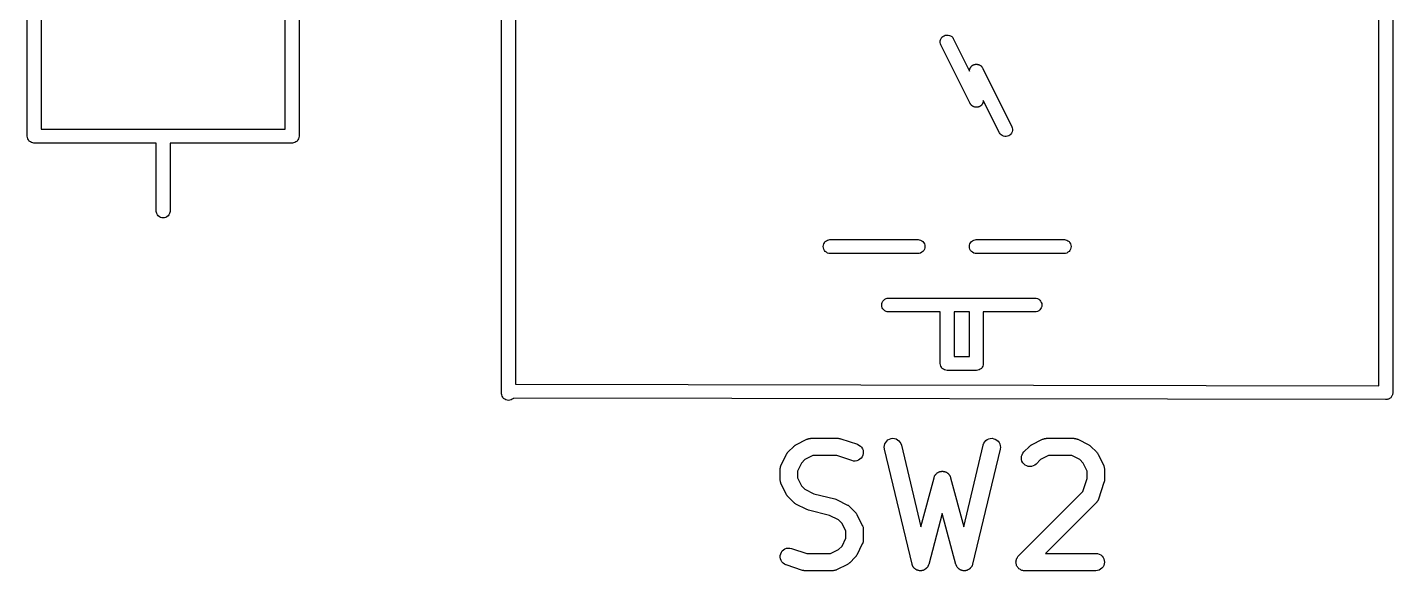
# Model space of a CAD drawing. Extents: x 88 to 197, y -105 to -93.
# Drawn here: x 100.51 to 112.37, y -105.17 to -100.45 of the extents above; entities that cross this region are included whole.
import ezdxf

# ---------------------------------------------------------------- set-up
doc = ezdxf.new("R2010")
doc.units = 0
doc.layers.add('BLACK', color=7, linetype='CONTINUOUS')

msp = doc.modelspace()

# ---------------------------------------------------------------- linework, layer by layer
at = {"layer": 'BLACK', "linetype": 'CONTINUOUS'}
for p, q in [((104.63, -103.612), (104.63, -95.2501)), ((104.75, -95.305), (104.75, -103.555)), ((112.37, -95.2499), (112.37, -103.626)), ((112.25, -103.569), (112.25, -95.4981)), ((100.51, -101.397), (100.51, -98.0029)), ((100.63, -98.06), (100.63, -101.34)), ((102.75, -101.34), (102.75, -98.06)), ((102.87, -98.0029), (102.87, -101.397)), ((108.44, -100.573), (108.443, -100.562)), ((108.443, -100.562), (108.448, -100.551)), ((108.448, -100.551), (108.454, -100.541)), ((108.454, -100.541), (108.463, -100.533)), ((108.463, -100.533), (108.473, -100.527)), ((108.473, -100.527), (108.484, -100.523)), ((108.484, -100.523), (108.496, -100.521)), ((108.496, -100.521), (108.508, -100.521)), ((108.508, -100.521), (108.519, -100.524)), ((108.519, -100.524), (108.53, -100.529)), ((108.53, -100.529), (108.54, -100.535)), ((108.54, -100.535), (108.548, -100.544)), ((108.548, -100.544), (108.552, -100.552)), ((108.552, -100.552), (108.694, -100.835)), ((108.44, -100.585), (108.44, -100.573)), ((108.442, -100.597), (108.44, -100.585)), ((108.445, -100.605), (108.442, -100.597)), ((108.698, -101.111), (108.445, -100.605)), ((108.698, -100.812), (108.7, -100.809)), ((108.7, -100.809), (108.702, -100.805)), ((108.702, -100.805), (108.703, -100.803)), ((108.703, -100.803), (108.704, -100.802)), ((108.704, -100.802), (108.706, -100.799)), ((108.706, -100.799), (108.708, -100.795)), ((108.708, -100.795), (108.71, -100.794)), ((108.71, -100.794), (108.711, -100.792)), ((108.711, -100.792), (108.714, -100.79)), ((108.714, -100.79), (108.717, -100.787)), ((108.717, -100.787), (108.719, -100.786)), ((108.719, -100.786), (108.721, -100.785)), ((108.721, -100.785), (108.724, -100.783)), ((108.724, -100.783), (108.727, -100.781)), ((108.727, -100.781), (108.729, -100.78)), ((108.729, -100.78), (108.731, -100.779)), ((108.731, -100.779), (108.735, -100.778)), ((108.735, -100.778), (108.738, -100.777)), ((108.738, -100.777), (108.74, -100.776)), ((108.74, -100.776), (108.742, -100.776)), ((108.742, -100.776), (108.746, -100.775)), ((108.746, -100.775), (108.75, -100.775)), ((108.75, -100.775), (108.752, -100.775)), ((108.752, -100.775), (108.754, -100.775)), ((108.754, -100.775), (108.758, -100.775)), ((108.758, -100.775), (108.762, -100.775)), ((108.762, -100.775), (108.764, -100.776)), ((108.764, -100.776), (108.766, -100.776)), ((108.766, -100.776), (108.769, -100.777)), ((108.769, -100.777), (108.773, -100.778)), ((108.773, -100.778), (108.775, -100.779)), ((108.775, -100.779), (108.777, -100.779)), ((108.777, -100.779), (108.78, -100.781)), ((108.78, -100.781), (108.784, -100.783)), ((108.784, -100.783), (108.786, -100.784)), ((108.786, -100.784), (108.787, -100.785)), ((108.787, -100.785), (108.79, -100.787)), ((108.79, -100.787), (108.794, -100.789)), ((108.794, -100.789), (108.795, -100.791)), ((108.795, -100.791), (108.797, -100.792)), ((108.797, -100.792), (108.799, -100.795)), ((108.799, -100.795), (108.802, -100.798)), ((108.802, -100.798), (108.803, -100.8)), ((108.803, -100.8), (108.804, -100.802)), ((108.804, -100.802), (108.806, -100.805)), ((108.806, -100.805), (108.806, -100.806)), ((108.806, -100.806), (108.807, -100.807)), ((108.807, -100.807), (108.81, -100.812)), ((108.694, -100.827), (108.695, -100.825)), ((108.694, -100.831), (108.694, -100.827)), ((108.694, -100.832), (108.694, -100.831)), ((108.694, -100.834), (108.694, -100.832)), ((108.694, -100.835), (108.694, -100.834)), ((108.695, -100.823), (108.696, -100.82)), ((108.695, -100.825), (108.695, -100.823)), ((108.696, -100.82), (108.697, -100.816)), ((108.697, -100.816), (108.698, -100.814)), ((108.698, -100.814), (108.698, -100.812)), ((108.81, -100.812), (108.81, -100.813)), ((108.81, -100.813), (109.063, -101.319)), ((108.698, -101.112), (108.698, -101.111)), ((108.701, -101.117), (108.698, -101.112)), ((108.702, -101.118), (108.701, -101.117)), ((108.702, -101.119), (108.702, -101.118)), ((108.704, -101.122), (108.702, -101.119)), ((108.705, -101.124), (108.704, -101.122)), ((108.706, -101.126), (108.705, -101.124)), ((108.709, -101.129), (108.706, -101.126)), ((108.711, -101.132), (108.709, -101.129)), ((108.713, -101.133), (108.711, -101.132)), ((108.714, -101.135), (108.713, -101.133)), ((108.718, -101.137), (108.714, -101.135)), ((108.721, -101.139), (108.718, -101.137)), ((108.722, -101.14), (108.721, -101.139)), ((108.724, -101.141), (108.722, -101.14)), ((108.728, -101.143), (108.724, -101.141)), ((108.731, -101.145), (108.728, -101.143)), ((108.733, -101.145), (108.731, -101.145)), ((108.735, -101.146), (108.733, -101.145)), ((108.739, -101.147), (108.735, -101.146)), ((108.742, -101.148), (108.739, -101.147)), ((108.744, -101.148), (108.742, -101.148)), ((108.746, -101.149), (108.744, -101.148)), ((108.75, -101.149), (108.746, -101.149)), ((108.754, -101.149), (108.75, -101.149)), ((108.756, -101.149), (108.754, -101.149)), ((108.758, -101.149), (108.756, -101.149)), ((108.762, -101.149), (108.758, -101.149)), ((108.766, -101.148), (108.762, -101.149)), ((108.768, -101.148), (108.766, -101.148)), ((108.77, -101.147), (108.768, -101.148)), ((108.773, -101.146), (108.77, -101.147)), ((108.777, -101.145), (108.773, -101.146)), ((108.779, -101.144), (108.777, -101.145)), ((108.781, -101.143), (108.779, -101.144)), ((108.784, -101.141), (108.781, -101.143)), ((108.787, -101.139), (108.784, -101.141)), ((108.789, -101.138), (108.787, -101.139)), ((108.791, -101.137), (108.789, -101.138)), ((108.794, -101.134), (108.791, -101.137)), ((108.797, -101.132), (108.794, -101.134)), ((108.798, -101.13), (108.797, -101.132)), ((108.8, -101.129), (108.798, -101.13)), ((108.802, -101.125), (108.8, -101.129)), ((108.804, -101.122), (108.802, -101.125)), ((108.805, -101.121), (108.804, -101.122)), ((108.806, -101.119), (108.805, -101.121)), ((108.808, -101.115), (108.806, -101.119)), ((108.81, -101.112), (108.808, -101.115)), ((108.811, -101.108), (108.81, -101.11)), ((108.81, -101.11), (108.81, -101.112)), ((108.812, -101.104), (108.811, -101.108)), ((108.813, -101.101), (108.812, -101.104)), ((108.814, -101.097), (108.813, -101.099)), ((108.813, -101.099), (108.813, -101.101)), ((108.956, -101.372), (108.814, -101.089)), ((108.814, -101.089), (108.814, -101.09)), ((108.814, -101.09), (108.814, -101.092)), ((108.814, -101.092), (108.814, -101.093)), ((108.814, -101.093), (108.814, -101.097)), ((100.51, -101.4), (100.51, -101.397)), ((100.511, -101.412), (100.51, -101.4)), ((100.63, -101.34), (101.687, -101.34)), ((101.687, -101.34), (101.69, -101.34)), ((101.69, -101.34), (101.693, -101.34)), ((101.693, -101.34), (102.75, -101.34)), ((102.87, -101.4), (102.869, -101.412)), ((102.87, -101.397), (102.87, -101.4)), ((108.96, -101.38), (108.956, -101.372)), ((108.968, -101.389), (108.96, -101.38)), ((108.978, -101.395), (108.968, -101.389)), ((108.989, -101.4), (108.978, -101.395)), ((109, -101.403), (108.989, -101.4)), ((109.024, -101.401), (109.012, -101.403)), ((109.035, -101.397), (109.024, -101.401)), ((109.045, -101.391), (109.035, -101.397)), ((109.054, -101.383), (109.045, -101.391)), ((109.06, -101.373), (109.054, -101.383)), ((109.065, -101.362), (109.06, -101.373)), ((109.063, -101.319), (109.066, -101.327)), ((109.068, -101.351), (109.065, -101.362)), ((109.066, -101.327), (109.068, -101.339)), ((109.068, -101.339), (109.068, -101.351)), ((100.514, -101.423), (100.511, -101.412)), ((100.52, -101.433), (100.514, -101.423)), ((100.527, -101.443), (100.52, -101.433)), ((100.537, -101.45), (100.527, -101.443)), ((100.547, -101.456), (100.537, -101.45)), ((100.558, -101.459), (100.547, -101.456)), ((100.567, -101.46), (100.558, -101.459)), ((100.57, -101.46), (100.567, -101.46)), ((100.567, -101.46), (100.567, -101.46)), ((100.573, -101.46), (100.57, -101.46)), ((101.63, -101.46), (100.573, -101.46)), ((101.63, -102.053), (101.63, -101.46)), ((102.807, -101.46), (101.75, -101.46)), ((101.75, -101.46), (101.75, -102.053)), ((102.81, -101.46), (102.807, -101.46)), ((102.813, -101.46), (102.81, -101.46)), ((102.822, -101.459), (102.813, -101.46)), ((102.813, -101.46), (102.813, -101.46)), ((102.833, -101.456), (102.822, -101.459)), ((102.843, -101.45), (102.833, -101.456)), ((102.853, -101.443), (102.843, -101.45)), ((102.86, -101.433), (102.853, -101.443)), ((102.866, -101.423), (102.86, -101.433)), ((102.869, -101.412), (102.866, -101.423)), ((109.012, -101.403), (109, -101.403)), ((101.631, -102.062), (101.63, -102.053)), ((101.634, -102.073), (101.631, -102.062)), ((101.64, -102.083), (101.634, -102.073)), ((101.647, -102.093), (101.64, -102.083)), ((101.657, -102.1), (101.647, -102.093)), ((101.667, -102.106), (101.657, -102.1)), ((101.678, -102.109), (101.667, -102.106)), ((101.69, -102.11), (101.678, -102.109)), ((101.702, -102.109), (101.69, -102.11)), ((101.713, -102.106), (101.702, -102.109)), ((101.723, -102.1), (101.713, -102.106)), ((101.733, -102.093), (101.723, -102.1)), ((101.74, -102.083), (101.733, -102.093)), ((101.746, -102.073), (101.74, -102.083)), ((101.749, -102.062), (101.746, -102.073)), ((101.75, -102.053), (101.749, -102.062)), ((107.424, -102.359), (107.425, -102.347)), ((107.425, -102.347), (107.428, -102.336)), ((107.428, -102.336), (107.434, -102.326)), ((107.434, -102.326), (107.441, -102.316)), ((107.441, -102.316), (107.451, -102.309)), ((107.451, -102.309), (107.461, -102.303)), ((107.461, -102.303), (107.472, -102.3)), ((107.472, -102.3), (107.481, -102.299)), ((107.481, -102.299), (108.249, -102.299)), ((108.249, -102.299), (108.258, -102.3)), ((108.258, -102.3), (108.269, -102.303)), ((108.269, -102.303), (108.279, -102.309)), ((108.279, -102.309), (108.289, -102.316)), ((108.289, -102.316), (108.296, -102.326)), ((108.296, -102.326), (108.302, -102.336)), ((108.302, -102.336), (108.305, -102.347)), ((108.305, -102.347), (108.306, -102.359)), ((108.694, -102.359), (108.695, -102.347)), ((108.695, -102.347), (108.698, -102.336)), ((108.698, -102.336), (108.704, -102.326)), ((108.704, -102.326), (108.711, -102.316)), ((108.711, -102.316), (108.721, -102.309)), ((108.721, -102.309), (108.731, -102.303)), ((108.731, -102.303), (108.742, -102.3)), ((108.742, -102.3), (108.751, -102.299)), ((108.751, -102.299), (109.519, -102.299)), ((109.519, -102.299), (109.528, -102.3)), ((109.528, -102.3), (109.539, -102.303)), ((109.539, -102.303), (109.549, -102.309)), ((109.549, -102.309), (109.559, -102.316)), ((109.559, -102.316), (109.566, -102.326)), ((109.566, -102.326), (109.572, -102.336)), ((109.572, -102.336), (109.575, -102.347)), ((109.575, -102.347), (109.576, -102.359)), ((107.425, -102.371), (107.424, -102.359)), ((107.428, -102.382), (107.425, -102.371)), ((107.434, -102.392), (107.428, -102.382)), ((107.441, -102.402), (107.434, -102.392)), ((107.451, -102.409), (107.441, -102.402)), ((107.461, -102.415), (107.451, -102.409)), ((107.472, -102.418), (107.461, -102.415)), ((107.481, -102.419), (107.472, -102.418)), ((108.249, -102.419), (107.481, -102.419)), ((108.258, -102.418), (108.249, -102.419)), ((108.269, -102.415), (108.258, -102.418)), ((108.279, -102.409), (108.269, -102.415)), ((108.289, -102.402), (108.279, -102.409)), ((108.296, -102.392), (108.289, -102.402)), ((108.302, -102.382), (108.296, -102.392)), ((108.305, -102.371), (108.302, -102.382)), ((108.306, -102.359), (108.305, -102.371)), ((108.695, -102.371), (108.694, -102.359)), ((108.698, -102.382), (108.695, -102.371)), ((108.704, -102.392), (108.698, -102.382)), ((108.711, -102.402), (108.704, -102.392)), ((108.721, -102.409), (108.711, -102.402)), ((108.731, -102.415), (108.721, -102.409)), ((108.742, -102.418), (108.731, -102.415)), ((108.751, -102.419), (108.742, -102.418)), ((109.519, -102.419), (108.751, -102.419)), ((109.528, -102.418), (109.519, -102.419)), ((109.539, -102.415), (109.528, -102.418)), ((109.549, -102.409), (109.539, -102.415)), ((109.559, -102.402), (109.549, -102.409)), ((109.566, -102.392), (109.559, -102.402)), ((109.572, -102.382), (109.566, -102.392)), ((109.575, -102.371), (109.572, -102.382)), ((109.576, -102.359), (109.575, -102.371)), ((107.942, -102.834), (107.949, -102.824)), ((107.949, -102.824), (107.959, -102.817)), ((107.959, -102.817), (107.969, -102.811)), ((107.969, -102.811), (107.98, -102.808)), ((107.98, -102.808), (107.989, -102.807)), ((107.989, -102.807), (108.497, -102.807)), ((108.497, -102.807), (108.5, -102.807)), ((108.5, -102.807), (108.503, -102.807)), ((108.503, -102.807), (108.751, -102.807)), ((108.751, -102.807), (108.754, -102.807)), ((108.754, -102.807), (108.757, -102.807)), ((108.757, -102.807), (109.265, -102.807)), ((109.265, -102.807), (109.274, -102.808)), ((109.274, -102.808), (109.285, -102.811)), ((109.285, -102.811), (109.295, -102.817)), ((109.295, -102.817), (109.305, -102.824)), ((109.305, -102.824), (109.312, -102.834)), ((107.932, -102.867), (107.933, -102.855)), ((107.933, -102.879), (107.932, -102.867)), ((107.933, -102.855), (107.936, -102.844)), ((107.936, -102.89), (107.933, -102.879)), ((107.936, -102.844), (107.942, -102.834)), ((107.942, -102.9), (107.936, -102.89)), ((107.949, -102.91), (107.942, -102.9)), ((107.959, -102.917), (107.949, -102.91)), ((107.969, -102.923), (107.959, -102.917)), ((107.98, -102.926), (107.969, -102.923)), ((107.989, -102.927), (107.98, -102.926)), ((108.44, -102.927), (107.989, -102.927)), ((108.44, -103.372), (108.44, -102.927)), ((108.56, -102.927), (108.56, -103.315)), ((108.694, -102.927), (108.56, -102.927)), ((108.694, -103.315), (108.694, -102.927)), ((109.265, -102.927), (108.814, -102.927)), ((108.814, -102.927), (108.814, -103.372)), ((109.274, -102.926), (109.265, -102.927)), ((109.285, -102.923), (109.274, -102.926)), ((109.295, -102.917), (109.285, -102.923)), ((109.305, -102.91), (109.295, -102.917)), ((109.312, -102.9), (109.305, -102.91)), ((109.312, -102.834), (109.318, -102.844)), ((109.318, -102.89), (109.312, -102.9)), ((109.318, -102.844), (109.321, -102.855)), ((109.321, -102.879), (109.318, -102.89)), ((109.321, -102.855), (109.322, -102.867)), ((109.322, -102.867), (109.321, -102.879)), ((108.44, -103.375), (108.44, -103.372)), ((108.441, -103.387), (108.44, -103.375)), ((108.444, -103.398), (108.441, -103.387)), ((108.45, -103.408), (108.444, -103.398)), ((108.457, -103.418), (108.45, -103.408)), ((108.467, -103.425), (108.457, -103.418)), ((108.56, -103.315), (108.694, -103.315)), ((108.797, -103.418), (108.787, -103.425)), ((108.804, -103.408), (108.797, -103.418)), ((108.81, -103.398), (108.804, -103.408)), ((108.813, -103.387), (108.81, -103.398)), ((108.814, -103.378), (108.813, -103.387)), ((108.814, -103.372), (108.814, -103.375)), ((108.814, -103.375), (108.814, -103.378)), ((108.814, -103.378), (108.814, -103.378)), ((108.477, -103.431), (108.467, -103.425)), ((108.488, -103.434), (108.477, -103.431)), ((108.5, -103.435), (108.488, -103.434)), ((108.503, -103.435), (108.5, -103.435)), ((108.751, -103.435), (108.503, -103.435)), ((108.754, -103.435), (108.751, -103.435)), ((108.766, -103.434), (108.754, -103.435)), ((108.777, -103.431), (108.766, -103.434)), ((108.787, -103.425), (108.777, -103.431)), ((104.63, -103.615), (104.63, -103.612)), ((104.63, -103.618), (104.63, -103.615)), ((104.63, -103.638), (104.63, -103.618)), ((104.631, -103.647), (104.63, -103.638)), ((104.634, -103.658), (104.631, -103.647)), ((104.75, -103.555), (112.25, -103.569)), ((112.366, -103.652), (112.363, -103.657)), ((112.367, -103.646), (112.366, -103.652)), ((112.366, -103.652), (112.366, -103.652)), ((112.366, -103.652), (112.366, -103.652)), ((112.369, -103.641), (112.367, -103.646)), ((112.37, -103.635), (112.369, -103.641)), ((112.369, -103.641), (112.369, -103.641)), ((112.369, -103.641), (112.369, -103.641)), ((112.37, -103.626), (112.37, -103.629)), ((112.37, -103.629), (112.37, -103.635)), ((104.64, -103.668), (104.634, -103.658)), ((104.647, -103.678), (104.64, -103.668)), ((104.657, -103.685), (104.647, -103.678)), ((104.667, -103.691), (104.657, -103.685)), ((104.678, -103.694), (104.667, -103.691)), ((104.69, -103.695), (104.678, -103.694)), ((104.702, -103.694), (104.69, -103.695)), ((104.713, -103.691), (104.702, -103.694)), ((104.723, -103.685), (104.713, -103.691)), ((104.733, -103.678), (104.723, -103.685)), ((104.735, -103.675), (104.733, -103.678)), ((112.307, -103.689), (104.735, -103.675)), ((112.31, -103.689), (112.307, -103.689)), ((112.316, -103.689), (112.31, -103.689)), ((112.322, -103.688), (112.316, -103.689)), ((112.328, -103.686), (112.322, -103.688)), ((112.322, -103.688), (112.322, -103.688)), ((112.322, -103.688), (112.322, -103.688)), ((112.333, -103.685), (112.328, -103.686)), ((112.339, -103.682), (112.333, -103.685)), ((112.333, -103.685), (112.333, -103.685)), ((112.333, -103.685), (112.333, -103.685)), ((112.343, -103.679), (112.339, -103.682)), ((112.348, -103.675), (112.343, -103.679)), ((112.343, -103.679), (112.343, -103.679)), ((112.343, -103.679), (112.343, -103.679)), ((112.353, -103.672), (112.348, -103.675)), ((112.357, -103.667), (112.353, -103.672)), ((112.353, -103.672), (112.353, -103.672)), ((112.353, -103.672), (112.353, -103.672)), ((112.36, -103.663), (112.357, -103.667)), ((112.363, -103.657), (112.36, -103.662)), ((112.36, -103.662), (112.36, -103.663)), ((112.36, -103.663), (112.36, -103.663)), ((107.119, -104.143), (107.167, -104.095)), ((107.167, -104.095), (107.168, -104.094)), ((107.168, -104.094), (107.171, -104.092)), ((107.171, -104.092), (107.174, -104.089)), ((107.174, -104.089), (107.177, -104.087)), ((107.177, -104.087), (107.179, -104.085)), ((107.179, -104.085), (107.183, -104.083)), ((107.183, -104.083), (107.186, -104.081)), ((107.186, -104.081), (107.282, -104.033)), ((107.282, -104.033), (107.283, -104.033)), ((107.283, -104.033), (107.285, -104.032)), ((107.285, -104.032), (107.287, -104.031)), ((107.287, -104.031), (107.291, -104.03)), ((107.291, -104.03), (107.296, -104.028)), ((107.296, -104.028), (107.298, -104.027)), ((107.298, -104.027), (107.301, -104.027)), ((107.301, -104.027), (107.306, -104.026)), ((107.306, -104.026), (107.311, -104.026)), ((107.311, -104.026), (107.313, -104.026)), ((107.313, -104.026), (107.315, -104.025)), ((107.315, -104.025), (107.553, -104.025)), ((107.553, -104.025), (107.554, -104.025)), ((107.554, -104.025), (107.558, -104.026)), ((107.558, -104.026), (107.563, -104.026)), ((107.563, -104.026), (107.566, -104.027)), ((107.566, -104.027), (107.569, -104.027)), ((107.569, -104.027), (107.573, -104.028)), ((107.573, -104.028), (107.577, -104.029)), ((107.577, -104.029), (107.72, -104.077)), ((107.72, -104.077), (107.721, -104.077)), ((107.721, -104.077), (107.734, -104.083)), ((107.734, -104.083), (107.746, -104.092)), ((107.746, -104.092), (107.756, -104.103)), ((107.756, -104.103), (107.764, -104.115)), ((107.764, -104.115), (107.769, -104.129)), ((107.769, -104.129), (107.771, -104.143)), ((107.954, -104.102), (107.956, -104.088)), ((107.956, -104.117), (107.954, -104.102)), ((107.956, -104.088), (107.959, -104.073)), ((107.956, -104.118), (107.956, -104.117)), ((108.195, -105.118), (107.956, -104.118)), ((107.959, -104.073), (107.966, -104.06)), ((107.966, -104.06), (107.975, -104.049)), ((107.975, -104.049), (107.986, -104.039)), ((107.986, -104.039), (107.999, -104.032)), ((107.999, -104.032), (108.013, -104.027)), ((108.013, -104.027), (108.027, -104.025)), ((108.027, -104.025), (108.042, -104.026)), ((108.042, -104.026), (108.056, -104.03)), ((108.056, -104.03), (108.069, -104.037)), ((108.069, -104.037), (108.081, -104.046)), ((108.081, -104.046), (108.09, -104.057)), ((108.09, -104.057), (108.098, -104.069)), ((108.098, -104.069), (108.102, -104.083)), ((108.102, -104.083), (108.272, -104.794)), ((108.644, -104.794), (108.814, -104.083)), ((108.96, -104.118), (108.721, -105.118)), ((108.814, -104.082), (108.819, -104.068)), ((108.814, -104.083), (108.814, -104.082)), ((108.819, -104.068), (108.826, -104.056)), ((108.826, -104.056), (108.836, -104.045)), ((108.836, -104.045), (108.848, -104.036)), ((108.848, -104.036), (108.861, -104.03)), ((108.861, -104.03), (108.875, -104.026)), ((108.875, -104.026), (108.89, -104.025)), ((108.89, -104.025), (108.904, -104.028)), ((108.904, -104.028), (108.918, -104.032)), ((108.918, -104.032), (108.931, -104.04)), ((108.931, -104.04), (108.942, -104.05)), ((108.942, -104.05), (108.951, -104.061)), ((108.951, -104.061), (108.957, -104.074)), ((108.957, -104.074), (108.961, -104.089)), ((108.962, -104.103), (108.96, -104.118)), ((108.961, -104.089), (108.962, -104.103)), ((109.167, -104.143), (109.214, -104.095)), ((109.214, -104.095), (109.215, -104.094)), ((109.215, -104.094), (109.219, -104.092)), ((109.219, -104.092), (109.222, -104.089)), ((109.222, -104.089), (109.224, -104.087)), ((109.224, -104.087), (109.227, -104.085)), ((109.227, -104.085), (109.23, -104.083)), ((109.23, -104.083), (109.234, -104.081)), ((109.234, -104.081), (109.329, -104.033)), ((109.329, -104.033), (109.33, -104.033)), ((109.33, -104.033), (109.332, -104.032)), ((109.332, -104.032), (109.334, -104.031)), ((109.334, -104.031), (109.339, -104.03)), ((109.339, -104.03), (109.344, -104.028)), ((109.344, -104.028), (109.346, -104.027)), ((109.346, -104.027), (109.348, -104.027)), ((109.348, -104.027), (109.353, -104.026)), ((109.353, -104.026), (109.358, -104.026)), ((109.358, -104.026), (109.361, -104.026)), ((109.361, -104.026), (109.363, -104.025)), ((109.363, -104.025), (109.601, -104.025)), ((109.601, -104.025), (109.602, -104.025)), ((109.602, -104.025), (109.604, -104.026)), ((109.604, -104.026), (109.606, -104.026)), ((109.606, -104.026), (109.611, -104.026)), ((109.611, -104.026), (109.616, -104.027)), ((109.616, -104.027), (109.619, -104.028)), ((109.619, -104.028), (109.621, -104.028)), ((109.621, -104.028), (109.626, -104.03)), ((109.626, -104.03), (109.63, -104.031)), ((109.63, -104.031), (109.632, -104.033)), ((109.632, -104.033), (109.634, -104.033)), ((109.634, -104.033), (109.73, -104.081)), ((109.73, -104.081), (109.731, -104.081)), ((109.731, -104.081), (109.734, -104.084)), ((109.734, -104.084), (109.738, -104.086)), ((109.738, -104.086), (109.74, -104.088)), ((109.74, -104.088), (109.743, -104.089)), ((109.743, -104.089), (109.746, -104.092)), ((109.746, -104.092), (109.749, -104.095)), ((109.749, -104.095), (109.797, -104.143)), ((107.058, -104.257), (107.105, -104.162)), ((107.105, -104.162), (107.106, -104.161)), ((107.106, -104.161), (107.108, -104.158)), ((107.108, -104.158), (107.11, -104.154)), ((107.11, -104.154), (107.112, -104.151)), ((107.112, -104.151), (107.114, -104.149)), ((107.114, -104.149), (107.117, -104.146)), ((107.117, -104.146), (107.119, -104.143)), ((107.234, -104.24), (107.2, -104.309)), ((107.264, -104.21), (107.234, -104.24)), ((107.333, -104.175), (107.264, -104.21)), ((107.541, -104.175), (107.333, -104.175)), ((107.672, -104.219), (107.541, -104.175)), ((107.687, -104.222), (107.672, -104.219)), ((107.701, -104.223), (107.687, -104.222)), ((107.716, -104.22), (107.701, -104.223)), ((107.729, -104.215), (107.716, -104.22)), ((107.742, -104.207), (107.729, -104.215)), ((107.752, -104.197), (107.742, -104.207)), ((107.761, -104.186), (107.752, -104.197)), ((107.767, -104.172), (107.761, -104.186)), ((107.77, -104.158), (107.767, -104.172)), ((107.771, -104.143), (107.77, -104.158)), ((109.145, -104.195), (109.146, -104.181)), ((109.146, -104.21), (109.145, -104.195)), ((109.146, -104.181), (109.151, -104.167)), ((109.15, -104.224), (109.146, -104.21)), ((109.157, -104.237), (109.15, -104.224)), ((109.151, -104.167), (109.158, -104.154)), ((109.167, -104.248), (109.157, -104.237)), ((109.158, -104.154), (109.167, -104.143)), ((109.178, -104.258), (109.167, -104.248)), ((109.272, -104.249), (109.261, -104.259)), ((109.273, -104.249), (109.272, -104.249)), ((109.312, -104.21), (109.273, -104.249)), ((109.38, -104.175), (109.312, -104.21)), ((109.583, -104.175), (109.38, -104.175)), ((109.652, -104.21), (109.583, -104.175)), ((109.682, -104.24), (109.652, -104.21)), ((109.716, -104.309), (109.682, -104.24)), ((109.797, -104.143), (109.797, -104.143)), ((109.797, -104.143), (109.8, -104.147)), ((109.8, -104.147), (109.803, -104.15)), ((109.803, -104.15), (109.805, -104.152)), ((109.805, -104.152), (109.807, -104.155)), ((109.807, -104.155), (109.809, -104.159)), ((109.809, -104.159), (109.811, -104.162)), ((109.811, -104.162), (109.858, -104.257)), ((107.05, -104.285), (107.051, -104.28)), ((107.05, -104.288), (107.05, -104.285)), ((107.05, -104.29), (107.05, -104.288)), ((107.05, -104.291), (107.05, -104.29)), ((107.05, -104.386), (107.05, -104.291)), ((107.051, -104.275), (107.052, -104.273)), ((107.051, -104.28), (107.051, -104.275)), ((107.052, -104.271), (107.054, -104.266)), ((107.052, -104.273), (107.052, -104.271)), ((107.054, -104.266), (107.056, -104.261)), ((107.056, -104.261), (107.057, -104.259)), ((107.057, -104.259), (107.058, -104.257)), ((107.2, -104.309), (107.2, -104.368)), ((107.2, -104.368), (107.234, -104.437)), ((108.272, -104.794), (108.386, -104.367)), ((108.386, -104.366), (108.387, -104.363)), ((108.386, -104.367), (108.386, -104.366)), ((108.387, -104.361), (108.389, -104.357)), ((108.387, -104.363), (108.387, -104.361)), ((108.389, -104.357), (108.391, -104.352)), ((108.391, -104.352), (108.392, -104.35)), ((108.392, -104.35), (108.393, -104.348)), ((108.393, -104.348), (108.396, -104.344)), ((108.396, -104.344), (108.399, -104.34)), ((108.399, -104.34), (108.401, -104.338)), ((108.401, -104.338), (108.402, -104.336)), ((108.402, -104.336), (108.406, -104.333)), ((108.406, -104.333), (108.409, -104.329)), ((108.409, -104.329), (108.411, -104.328)), ((108.411, -104.328), (108.413, -104.326)), ((108.413, -104.326), (108.417, -104.324)), ((108.417, -104.324), (108.421, -104.321)), ((108.421, -104.321), (108.423, -104.32)), ((108.423, -104.32), (108.425, -104.319)), ((108.425, -104.319), (108.43, -104.317)), ((108.43, -104.317), (108.434, -104.315)), ((108.434, -104.315), (108.437, -104.314)), ((108.437, -104.314), (108.439, -104.313)), ((108.439, -104.313), (108.444, -104.313)), ((108.444, -104.313), (108.449, -104.312)), ((108.449, -104.312), (108.451, -104.312)), ((108.451, -104.312), (108.454, -104.311)), ((108.454, -104.311), (108.459, -104.311)), ((108.459, -104.311), (108.463, -104.311)), ((108.463, -104.311), (108.466, -104.312)), ((108.466, -104.312), (108.468, -104.312)), ((108.468, -104.312), (108.473, -104.313)), ((108.473, -104.313), (108.478, -104.314)), ((108.478, -104.314), (108.48, -104.315)), ((108.48, -104.315), (108.483, -104.315)), ((108.483, -104.315), (108.487, -104.317)), ((108.487, -104.317), (108.492, -104.319)), ((108.492, -104.319), (108.494, -104.32)), ((108.494, -104.32), (108.496, -104.321)), ((108.496, -104.321), (108.5, -104.324)), ((108.5, -104.324), (108.504, -104.327)), ((108.504, -104.327), (108.506, -104.328)), ((108.506, -104.328), (108.508, -104.33)), ((108.508, -104.33), (108.511, -104.333)), ((108.511, -104.333), (108.515, -104.337)), ((108.515, -104.337), (108.516, -104.339)), ((108.516, -104.339), (108.518, -104.341)), ((108.518, -104.341), (108.52, -104.345)), ((108.52, -104.345), (108.523, -104.349)), ((108.523, -104.349), (108.524, -104.351)), ((108.524, -104.351), (108.525, -104.353)), ((108.525, -104.353), (108.527, -104.358)), ((108.527, -104.358), (108.529, -104.362)), ((108.529, -104.362), (108.53, -104.364)), ((108.53, -104.364), (108.53, -104.367)), ((108.53, -104.367), (108.644, -104.794)), ((109.191, -104.265), (109.178, -104.258)), ((109.205, -104.269), (109.191, -104.265)), ((109.219, -104.271), (109.205, -104.269)), ((109.234, -104.269), (109.219, -104.271)), ((109.248, -104.265), (109.234, -104.269)), ((109.261, -104.259), (109.248, -104.265)), ((109.716, -104.374), (109.716, -104.309)), ((109.858, -104.257), (109.859, -104.258)), ((109.859, -104.258), (109.86, -104.26)), ((109.86, -104.26), (109.861, -104.262)), ((109.861, -104.262), (109.862, -104.267)), ((109.862, -104.267), (109.864, -104.272)), ((109.864, -104.272), (109.864, -104.274)), ((109.864, -104.274), (109.865, -104.276)), ((109.865, -104.276), (109.865, -104.281)), ((109.865, -104.281), (109.866, -104.286)), ((109.866, -104.286), (109.866, -104.289)), ((109.866, -104.289), (109.866, -104.291)), ((109.866, -104.291), (109.866, -104.386)), ((107.05, -104.388), (107.05, -104.386)), ((107.05, -104.39), (107.05, -104.388)), ((107.051, -104.396), (107.05, -104.39)), ((107.051, -104.401), (107.051, -104.396)), ((107.052, -104.403), (107.051, -104.401)), ((107.052, -104.405), (107.052, -104.403)), ((107.054, -104.41), (107.052, -104.405)), ((107.055, -104.415), (107.054, -104.41)), ((107.056, -104.417), (107.055, -104.415)), ((107.057, -104.419), (107.056, -104.417)), ((107.058, -104.42), (107.057, -104.419)), ((107.105, -104.515), (107.058, -104.42)), ((107.234, -104.437), (107.264, -104.467)), ((107.264, -104.467), (107.341, -104.506)), ((109.678, -104.488), (109.716, -104.374)), ((109.862, -104.41), (109.815, -104.553)), ((109.863, -104.406), (109.862, -104.41)), ((109.865, -104.402), (109.863, -104.406)), ((109.866, -104.396), (109.865, -104.399)), ((109.865, -104.399), (109.865, -104.402)), ((109.866, -104.386), (109.866, -104.387)), ((109.866, -104.387), (109.866, -104.391)), ((109.866, -104.391), (109.866, -104.396)), ((107.107, -104.518), (107.105, -104.515)), ((107.109, -104.522), (107.107, -104.518)), ((107.111, -104.525), (107.109, -104.522)), ((107.113, -104.527), (107.111, -104.525)), ((107.116, -104.53), (107.113, -104.527)), ((107.119, -104.534), (107.116, -104.53)), ((107.167, -104.582), (107.119, -104.534)), ((107.119, -104.534), (107.119, -104.534)), ((107.17, -104.585), (107.167, -104.582)), ((107.173, -104.588), (107.17, -104.585)), ((107.176, -104.589), (107.173, -104.588)), ((107.178, -104.591), (107.176, -104.589)), ((107.182, -104.593), (107.178, -104.591)), ((107.185, -104.596), (107.182, -104.593)), ((107.186, -104.596), (107.185, -104.596)), ((107.282, -104.644), (107.186, -104.596)), ((107.341, -104.506), (107.524, -104.551)), ((107.524, -104.551), (107.525, -104.552)), ((107.525, -104.552), (107.525, -104.552)), ((107.525, -104.552), (107.525, -104.552)), ((107.525, -104.552), (107.532, -104.554)), ((107.532, -104.554), (107.539, -104.557)), ((107.539, -104.557), (107.539, -104.557)), ((107.539, -104.557), (107.539, -104.557)), ((107.539, -104.557), (107.634, -104.605)), ((107.634, -104.605), (107.635, -104.605)), ((107.635, -104.605), (107.639, -104.607)), ((109.119, -105.047), (109.678, -104.488)), ((109.797, -104.582), (109.353, -105.025)), ((109.798, -104.58), (109.797, -104.582)), ((109.8, -104.579), (109.798, -104.58)), ((109.803, -104.575), (109.8, -104.579)), ((109.806, -104.571), (109.803, -104.575)), ((109.807, -104.569), (109.806, -104.571)), ((109.808, -104.567), (109.807, -104.569)), ((109.811, -104.562), (109.808, -104.567)), ((109.813, -104.558), (109.811, -104.562)), ((109.814, -104.556), (109.813, -104.558)), ((109.815, -104.554), (109.814, -104.556)), ((109.815, -104.553), (109.815, -104.554)), ((107.289, -104.646), (107.282, -104.644)), ((107.282, -104.644), (107.282, -104.644)), ((107.282, -104.644), (107.282, -104.644)), ((107.295, -104.649), (107.289, -104.646)), ((107.296, -104.649), (107.295, -104.649)), ((107.297, -104.649), (107.296, -104.649)), ((107.296, -104.649), (107.296, -104.649)), ((107.479, -104.695), (107.297, -104.649)), ((107.556, -104.733), (107.479, -104.695)), ((107.639, -104.607), (107.643, -104.609)), ((107.643, -104.609), (107.645, -104.611)), ((107.645, -104.611), (107.648, -104.613)), ((107.648, -104.613), (107.651, -104.616)), ((107.651, -104.616), (107.654, -104.619)), ((107.654, -104.619), (107.702, -104.666)), ((107.702, -104.666), (107.702, -104.667)), ((107.702, -104.667), (107.705, -104.67)), ((107.705, -104.67), (107.708, -104.673)), ((107.708, -104.673), (107.709, -104.676)), ((107.709, -104.676), (107.711, -104.679)), ((107.711, -104.679), (107.713, -104.682)), ((107.713, -104.682), (107.716, -104.686)), ((107.716, -104.686), (107.763, -104.781)), ((108.458, -104.677), (108.34, -105.12)), ((108.576, -105.12), (108.458, -104.677)), ((107.587, -104.764), (107.556, -104.733)), ((107.621, -104.832), (107.587, -104.764)), ((107.621, -104.892), (107.621, -104.832)), ((107.763, -104.781), (107.764, -104.782)), ((107.764, -104.782), (107.764, -104.784)), ((107.764, -104.784), (107.765, -104.786)), ((107.765, -104.786), (107.767, -104.791)), ((107.767, -104.791), (107.769, -104.796)), ((107.769, -104.796), (107.769, -104.798)), ((107.769, -104.798), (107.77, -104.8)), ((107.77, -104.8), (107.77, -104.805)), ((107.77, -104.805), (107.771, -104.81)), ((107.771, -104.81), (107.771, -104.812)), ((107.771, -104.812), (107.771, -104.815)), ((107.771, -104.815), (107.771, -104.91)), ((107.556, -104.991), (107.587, -104.961)), ((107.587, -104.961), (107.621, -104.892)), ((107.763, -104.943), (107.716, -105.039)), ((107.764, -104.941), (107.763, -104.943)), ((107.765, -104.939), (107.764, -104.941)), ((107.767, -104.935), (107.765, -104.939)), ((107.768, -104.93), (107.767, -104.935)), ((107.769, -104.928), (107.768, -104.93)), ((107.77, -104.92), (107.769, -104.925)), ((107.769, -104.925), (107.769, -104.928)), ((107.771, -104.915), (107.77, -104.92)), ((107.771, -104.91), (107.771, -104.911)), ((107.771, -104.911), (107.771, -104.913)), ((107.771, -104.913), (107.771, -104.915)), ((107.05, -105.043), (107.054, -105.029)), ((107.05, -105.057), (107.05, -105.043)), ((107.052, -105.072), (107.05, -105.057)), ((107.057, -105.086), (107.052, -105.072)), ((107.054, -105.029), (107.06, -105.015)), ((107.06, -105.015), (107.068, -105.003)), ((107.068, -105.003), (107.079, -104.993)), ((107.079, -104.993), (107.091, -104.986)), ((107.091, -104.986), (107.105, -104.98)), ((107.105, -104.98), (107.119, -104.978)), ((107.119, -104.978), (107.134, -104.978)), ((107.134, -104.978), (107.148, -104.982)), ((107.148, -104.982), (107.28, -105.025)), ((107.28, -105.025), (107.488, -105.025)), ((107.488, -105.025), (107.556, -104.991)), ((107.702, -105.058), (107.654, -105.106)), ((107.704, -105.055), (107.702, -105.058)), ((107.707, -105.052), (107.704, -105.055)), ((107.709, -105.049), (107.707, -105.052)), ((107.711, -105.047), (107.709, -105.049)), ((107.713, -105.043), (107.711, -105.047)), ((107.715, -105.04), (107.713, -105.043)), ((107.716, -105.039), (107.715, -105.04)), ((109.099, -105.085), (109.101, -105.078)), ((109.101, -105.078), (109.103, -105.072)), ((109.103, -105.071), (109.107, -105.065)), ((109.103, -105.072), (109.103, -105.071)), ((109.103, -105.071), (109.103, -105.071)), ((109.107, -105.065), (109.11, -105.059)), ((109.11, -105.058), (109.115, -105.053)), ((109.11, -105.059), (109.11, -105.058)), ((109.11, -105.059), (109.11, -105.059)), ((109.115, -105.053), (109.119, -105.047)), ((109.353, -105.025), (109.791, -105.025)), ((109.791, -105.025), (109.792, -105.025)), ((109.792, -105.025), (109.807, -105.027)), ((109.807, -105.027), (109.821, -105.031)), ((109.821, -105.031), (109.834, -105.038)), ((109.834, -105.038), (109.845, -105.048)), ((109.845, -105.048), (109.854, -105.059)), ((109.854, -105.059), (109.861, -105.072)), ((109.861, -105.072), (109.865, -105.086)), ((107.065, -105.098), (107.057, -105.086)), ((107.075, -105.109), (107.065, -105.098)), ((107.087, -105.117), (107.075, -105.109)), ((107.1, -105.124), (107.087, -105.117)), ((107.101, -105.124), (107.1, -105.124)), ((107.244, -105.172), (107.101, -105.124)), ((107.248, -105.172), (107.244, -105.172)), ((107.252, -105.174), (107.248, -105.172)), ((107.255, -105.174), (107.252, -105.174)), ((107.258, -105.175), (107.255, -105.174)), ((107.262, -105.175), (107.258, -105.175)), ((107.266, -105.175), (107.262, -105.175)), ((107.268, -105.175), (107.266, -105.175)), ((107.506, -105.175), (107.268, -105.175)), ((107.508, -105.175), (107.506, -105.175)), ((107.51, -105.175), (107.508, -105.175)), ((107.515, -105.174), (107.51, -105.175)), ((107.52, -105.174), (107.515, -105.174)), ((107.522, -105.173), (107.52, -105.174)), ((107.524, -105.173), (107.522, -105.173)), ((107.529, -105.171), (107.524, -105.173)), ((107.534, -105.17), (107.529, -105.171)), ((107.536, -105.169), (107.534, -105.17)), ((107.538, -105.168), (107.536, -105.169)), ((107.539, -105.167), (107.538, -105.168)), ((107.634, -105.12), (107.539, -105.167)), ((107.638, -105.118), (107.634, -105.12)), ((107.642, -105.116), (107.638, -105.118)), ((107.644, -105.114), (107.642, -105.116)), ((107.647, -105.112), (107.644, -105.114)), ((107.65, -105.109), (107.647, -105.112)), ((107.653, -105.107), (107.65, -105.109)), ((107.654, -105.106), (107.653, -105.107)), ((108.196, -105.121), (108.195, -105.118)), ((108.196, -105.124), (108.196, -105.121)), ((108.198, -105.128), (108.196, -105.124)), ((108.199, -105.132), (108.198, -105.128)), ((108.201, -105.135), (108.199, -105.132)), ((108.202, -105.138), (108.201, -105.135)), ((108.205, -105.141), (108.202, -105.138)), ((108.207, -105.144), (108.205, -105.141)), ((108.209, -105.147), (108.207, -105.144)), ((108.211, -105.15), (108.209, -105.147)), ((108.214, -105.152), (108.211, -105.15)), ((108.216, -105.155), (108.214, -105.152)), ((108.219, -105.157), (108.216, -105.155)), ((108.222, -105.16), (108.219, -105.157)), ((108.225, -105.162), (108.222, -105.16)), ((108.228, -105.164), (108.225, -105.162)), ((108.231, -105.166), (108.228, -105.164)), ((108.234, -105.167), (108.231, -105.166)), ((108.238, -105.169), (108.234, -105.167)), ((108.241, -105.171), (108.238, -105.169)), ((108.244, -105.171), (108.241, -105.171)), ((108.248, -105.173), (108.244, -105.171)), ((108.252, -105.173), (108.248, -105.173)), ((108.255, -105.174), (108.252, -105.173)), ((108.259, -105.175), (108.255, -105.174)), ((108.262, -105.175), (108.259, -105.175)), ((108.266, -105.175), (108.262, -105.175)), ((108.27, -105.175), (108.266, -105.175)), ((108.273, -105.175), (108.27, -105.175)), ((108.277, -105.175), (108.273, -105.175)), ((108.281, -105.174), (108.277, -105.175)), ((108.284, -105.173), (108.281, -105.174)), ((108.288, -105.172), (108.284, -105.173)), ((108.291, -105.172), (108.288, -105.172)), ((108.295, -105.17), (108.291, -105.172)), ((108.298, -105.169), (108.295, -105.17)), ((108.301, -105.167), (108.298, -105.169)), ((108.304, -105.166), (108.301, -105.167)), ((108.308, -105.163), (108.304, -105.166)), ((108.311, -105.162), (108.308, -105.163)), ((108.314, -105.159), (108.311, -105.162)), ((108.316, -105.157), (108.314, -105.159)), ((108.319, -105.154), (108.316, -105.157)), ((108.322, -105.152), (108.319, -105.154)), ((108.324, -105.149), (108.322, -105.152)), ((108.327, -105.147), (108.324, -105.149)), ((108.329, -105.143), (108.327, -105.147)), ((108.331, -105.14), (108.329, -105.143)), ((108.333, -105.137), (108.331, -105.14)), ((108.334, -105.134), (108.333, -105.137)), ((108.336, -105.131), (108.334, -105.134)), ((108.338, -105.127), (108.336, -105.131)), ((108.34, -105.121), (108.338, -105.124)), ((108.338, -105.124), (108.338, -105.127)), ((108.34, -105.12), (108.34, -105.121)), ((108.577, -105.123), (108.576, -105.12)), ((108.578, -105.126), (108.577, -105.123)), ((108.58, -105.13), (108.578, -105.126)), ((108.581, -105.133), (108.58, -105.13)), ((108.583, -105.136), (108.581, -105.133)), ((108.584, -105.139), (108.583, -105.136)), ((108.587, -105.143), (108.584, -105.139)), ((108.589, -105.146), (108.587, -105.143)), ((108.591, -105.148), (108.589, -105.146)), ((108.593, -105.151), (108.591, -105.148)), ((108.596, -105.154), (108.593, -105.151)), ((108.599, -105.157), (108.596, -105.154)), ((108.602, -105.159), (108.599, -105.157)), ((108.604, -105.161), (108.602, -105.159)), ((108.608, -105.163), (108.604, -105.161)), ((108.611, -105.165), (108.608, -105.163)), ((108.614, -105.167), (108.611, -105.165)), ((108.617, -105.168), (108.614, -105.167)), ((108.62, -105.17), (108.617, -105.168)), ((108.624, -105.171), (108.62, -105.17)), ((108.627, -105.172), (108.624, -105.171)), ((108.631, -105.173), (108.627, -105.172)), ((108.634, -105.174), (108.631, -105.173)), ((108.638, -105.175), (108.634, -105.174)), ((108.642, -105.175), (108.638, -105.175)), ((108.645, -105.175), (108.642, -105.175)), ((108.649, -105.175), (108.645, -105.175)), ((108.653, -105.175), (108.649, -105.175)), ((108.656, -105.175), (108.653, -105.175)), ((108.66, -105.175), (108.656, -105.175)), ((108.663, -105.174), (108.66, -105.175)), ((108.667, -105.173), (108.663, -105.174)), ((108.671, -105.172), (108.667, -105.173)), ((108.674, -105.171), (108.671, -105.172)), ((108.677, -105.169), (108.674, -105.171)), ((108.681, -105.168), (108.677, -105.169)), ((108.684, -105.166), (108.681, -105.168)), ((108.687, -105.165), (108.684, -105.166)), ((108.69, -105.162), (108.687, -105.165)), ((108.694, -105.16), (108.69, -105.162)), ((108.696, -105.158), (108.694, -105.16)), ((108.699, -105.156), (108.696, -105.158)), ((108.701, -105.153), (108.699, -105.156)), ((108.704, -105.15), (108.701, -105.153)), ((108.706, -105.148), (108.704, -105.15)), ((108.709, -105.145), (108.706, -105.148)), ((108.711, -105.142), (108.709, -105.145)), ((108.713, -105.139), (108.711, -105.142)), ((108.714, -105.135), (108.713, -105.139)), ((108.716, -105.133), (108.714, -105.135)), ((108.718, -105.129), (108.716, -105.133)), ((108.719, -105.125), (108.718, -105.129)), ((108.72, -105.122), (108.719, -105.125)), ((108.721, -105.119), (108.72, -105.122)), ((108.721, -105.118), (108.721, -105.119)), ((109.097, -105.1), (109.098, -105.093)), ((109.098, -105.107), (109.097, -105.1)), ((109.097, -105.1), (109.097, -105.1)), ((109.097, -105.1), (109.097, -105.1)), ((109.098, -105.093), (109.099, -105.086)), ((109.099, -105.114), (109.098, -105.107)), ((109.099, -105.086), (109.099, -105.085)), ((109.099, -105.085), (109.099, -105.085)), ((109.099, -105.115), (109.099, -105.114)), ((109.101, -105.122), (109.099, -105.115)), ((109.099, -105.115), (109.099, -105.115)), ((109.103, -105.128), (109.101, -105.122)), ((109.103, -105.129), (109.103, -105.128)), ((109.106, -105.135), (109.103, -105.129)), ((109.103, -105.129), (109.103, -105.129)), ((109.11, -105.141), (109.106, -105.135)), ((109.11, -105.142), (109.11, -105.141)), ((109.114, -105.147), (109.11, -105.142)), ((109.11, -105.142), (109.11, -105.142)), ((109.119, -105.153), (109.114, -105.147)), ((109.124, -105.158), (109.119, -105.153)), ((109.119, -105.153), (109.119, -105.153)), ((109.119, -105.153), (109.119, -105.153)), ((109.13, -105.162), (109.124, -105.158)), ((109.136, -105.166), (109.13, -105.162)), ((109.13, -105.162), (109.13, -105.162)), ((109.13, -105.162), (109.13, -105.162)), ((109.143, -105.169), (109.136, -105.166)), ((109.15, -105.172), (109.143, -105.169)), ((109.143, -105.169), (109.143, -105.169)), ((109.143, -105.169), (109.143, -105.169)), ((109.157, -105.174), (109.15, -105.172)), ((109.164, -105.175), (109.157, -105.174)), ((109.157, -105.174), (109.157, -105.174)), ((109.157, -105.174), (109.157, -105.174)), ((109.171, -105.175), (109.164, -105.175)), ((109.172, -105.175), (109.171, -105.175)), ((109.171, -105.175), (109.171, -105.175)), ((109.171, -105.175), (109.171, -105.175)), ((109.791, -105.175), (109.172, -105.175)), ((109.172, -105.175), (109.172, -105.175)), ((109.806, -105.174), (109.791, -105.175)), ((109.82, -105.17), (109.806, -105.174)), ((109.833, -105.163), (109.82, -105.17)), ((109.844, -105.154), (109.833, -105.163)), ((109.854, -105.142), (109.844, -105.154)), ((109.86, -105.129), (109.854, -105.142)), ((109.865, -105.115), (109.86, -105.129)), ((109.865, -105.086), (109.866, -105.101)), ((109.866, -105.101), (109.865, -105.115))]:
    msp.add_line(p, q, dxfattribs=at)

doc.saveas('drawing.dxf')
